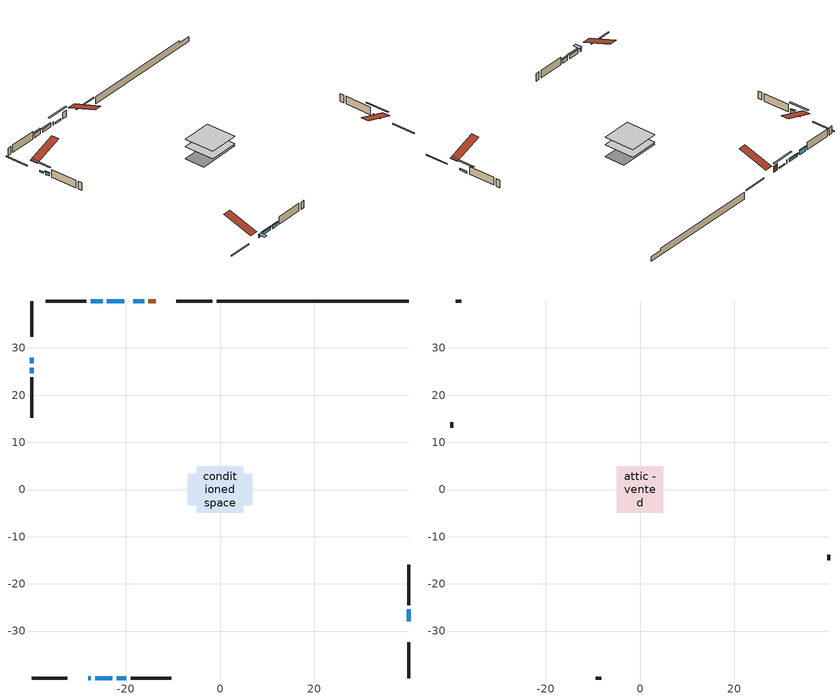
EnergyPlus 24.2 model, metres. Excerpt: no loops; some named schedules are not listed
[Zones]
conditioned space
 floor adiabatic (AdiabaticFloorConstruction): -4.89,-4.89 -4.89,4.89 4.89,4.89 4.89,-4.89 z0.61
 floor foundation (Slab1 construction): -6.86,-3.3 -6.86,3.3 6.86,3.3 6.86,-3.3 z-1.71
 wall outside (RimJoist1 construction): -1.63,39.94 -9.25,39.94 / -39.94,-39.94 -32.32,-39.94 / -39.94,39.94 -39.94,32.32 / 39.94,-39.94 39.94,-32.32 z0.61:0.91
 wall outside (AdiabaticWallConstruction 1): -13.62,39.94 -15.16,39.94 z0.61:2.64
 wall outside (AdiabaticWallConstruction): -27.95,-39.94 -27.39,-39.94 / -39.94,25.81 -39.94,24.68 z0.61:1.53; 39.94,-27.95 39.94,-25.41 z0.61:1.17; -16.08,39.94 -18.37,39.94 z0.61:1.07; -39.94,27.95 -39.94,26.73 z0.61:1.12; -19.3,39.94 -19.36,39.94 z0.61:1.83; -20.29,39.94 -23.95,39.94 z0.61:1.52; -24.88,39.94 -27.42,39.94 z0.61:1.98; -26.47,-39.94 -22.81,-39.94 z0.61:1.78; -21.88,-39.94 -19.84,-39.94 z0.61:1.73
 wall outside (Wall1 construction): -28.34,39.94 -36.92,39.94 / -18.92,-39.94 -10.34,-39.94 / -39.94,23.76 -39.94,15.18 / 39.94,-24.48 39.94,-15.91 z0.61:3.05
 wall foundation (FoundationWall1 construction): -0.7,39.94,-1.71 -0.7,39.94,0.61 35.88,39.94,0.61 35.88,39.94,-0.15 39.94,39.94,-0.15 39.94,39.94,-1.71
 window (WindowConstruction 5): -27.95,-39.94 -27.39,-39.94 z0.61:1.52
 window (WindowConstruction 7): 39.94,-27.95 39.94,-25.41 z0.61:1.17
 window (WindowConstruction 8): -16.08,39.94 -18.37,39.94 z0.61:1.07
 window (WindowConstruction 9): -39.94,27.95 -39.94,26.73 z0.61:1.12
 window (WindowConstruction 6): -19.3,39.94 -19.36,39.94 z0.61:1.83
 window (WindowConstruction): -20.29,39.94 -23.95,39.94 z0.61:1.52
 window (WindowConstruction 1): -24.88,39.94 -27.41,39.94 z0.61:1.98
 window (WindowConstruction 2): -26.47,-39.94 -22.81,-39.94 z0.61:1.78
 window (WindowConstruction 3): -21.88,-39.94 -19.85,-39.94 z0.61:1.73
 window (WindowConstruction 4): -39.94,25.8 -39.94,24.69 z0.61:1.52
 door (Door): -13.62,39.94 -15.16,39.94 z0.61:2.64
 ceiling adiabatic (AdiabaticFloorConstruction): 4.89,-4.89 4.89,4.89 -4.89,4.89 -4.89,-4.89 z0.61
attic - vented
 floor to conditioned space (Floor1 construction Reversed): -4.89,-4.89 -4.89,4.89 4.89,4.89 4.89,-4.89 z3.05
 wall outside (Wall2 construction): -37.84,39.94 -39.01,39.94 / -9.42,-39.94 -8.25,-39.94 / -39.94,14.26 -39.94,13.09 / 39.94,-14.98 39.94,-13.81 z0.61:3.05
 roof outside (Roof1 construction): -12.69,39.94,3.05 -12.69,30.41,6.23 -10.18,30.41,6.23 -10.18,39.94,3.05; -28.88,-39.94,3.05 -28.88,-30.41,6.23 -31.39,-30.41,6.23 -31.39,-39.94,3.05; -39.94,28.88,3.05 -30.41,28.88,6.23 -30.41,31.39,6.23 -39.94,31.39,3.05; 39.94,-28.88,3.05 30.41,-28.88,6.23 30.41,-31.39,6.23 39.94,-31.39,3.05
shading: -27.1,-39.94 -28.25,-39.94 -28.25,-42.07 -27.1,-42.07 z1.82; 39.94,-22.77 39.94,-30.59 40.35,-30.59 40.35,-22.77 z3.81; -21.01,39.94 -13.44,39.94 -13.44,40.35 -21.01,40.35 z3.71; -39.94,24.09 -39.94,30.59 -40.35,30.59 -40.35,24.09 z3.76; -24.15,39.94 -20.09,39.94 -20.09,40.35 -24.15,40.35 z1.73; -27.62,39.94 -24.68,39.94 -24.68,40.35 -27.62,40.35 z2.18; -22.61,-39.94 -26.67,-39.94 -26.67,-40.35 -22.61,-40.35 z1.98; -19.64,-39.94 -22.08,-39.94 -22.08,-40.35 -19.64,-40.35 z1.93; -39.94,24.48 -39.94,26 -40.35,26 -40.35,24.48 z1.73
[Building]
Building 1: Terrain=Suburbs
[Site:Location]
Edmonton Intl AP_AB: Latitude {deg}=53.31; Longitude {deg}=-113.58; Time Zone {hr}=-7; Elevation {m}=723; Keep Site Location Information=Yes
[Site:GroundTemperature:Shallow]
-1.56185, -3.61833, -3.78302, -2.80711, 1.11059, 5.01004, 8.39065, 10.5322, 10.7141, 8.97234, 5.67794, 1.89811
[Site:WaterMainsTemperature]
Calculation Method=Schedule; Temperature Schedule=mains temperature schedule
[Material] Roughness=Rough; Thermal Absorptance=0.9
Name | Thickness {m} | Conductivity {W/m-K} | Density {kg/m3} | Specific Heat {J/kg-K} | Solar Absorptance | Visible Absorptance
asphalt or fiberglass shingles | 0.00635 | 0.162714 | 1121.4 | 1465.45 | 0.4 | 0.4
ceiling stud and cavity | 0.1397 | 0.079977 | 65.682 | 1177.47 | 0.7 | 0.7
concrete 4.0 in. | 0.1016 | 1.803125 | 2242.8 | 837.4 | 0.7 | 0.7
concrete 8.0 in. | 0.2032 | 1.803125 | 2242.8 | 837.4 | 0.7 | 0.7
door material | 0.04445 | 0.053851 | 512.64 | 1214.23 | 0.7 | 0.7
exterior vertical ins | 0.00216305 | 0.029427 | 32.04 | 1214.23 | 0.7 | 0.7
floor covering | 0.0127 | 0.0433444 | 54.468 | 1339.84 | 0.6 | 0.6
floor rigid ins; wall rigid ins | 0.512978 | 0.029427 | 32.04 | 1214.23 | 0.7 | 0.7
floor stud and cavity | 0.1397 | 1.75129 | 37.0049 | 1207.88 | 0.7 | 0.7
furniture material conditioned space 1 | 0.1524 | 0.115458 | 640.8 | 1214.23 | 0.6 | 0.6
gypsum board | 0.0127 | 0.160291 | 801 | 837.4 | 0.6 | 0.6
osb sheathing 0.5 in. | 0.0127 | 0.115458 | 512.64 | 1214.23 | 0.7 | 0.7
osb sheathing 0.75 in. | 0.01905 | 0.115458 | 512.64 | 1214.23 | 0.7 | 0.7
osb sheathing 2.0 in. | 0.0508 | 0.115458 | 512.64 | 1214.23 | 0.7 | 0.7
rim joist stud and cavity | 0.0508 | 0.0296634 | 125.044 | 1163.47 | 0.6 | 0.6
wall stud and cavity | 0.1397 | 0.0935595 | 139.0536 | 1170.24 | 0.7 | 0.7
wall stud and cavity 1 | 0.0889 | 6.1454 | 50.32683 | 1063.81 | 0.6 | 0.6
wall stud and cavity 2 | 0.0889 | 0.380278 | 52.3479 | 1209.89 | 0.7 | 0.7
wall stud and cavity 3 | 0.0889 | 0.391764 | 83.0341 | 1211.67 | 0.7 | 0.7
wood siding | 0.0254 | 0.102417 | 544.68 | 1172.36 | 0.4 | 0.4
wood siding 1 | 0.00254 | 0.102417 | 544.68 | 1172.36 | 0.4 | 0.4
wood siding 2; wood siding 3; wood siding 4 | 0.0254 | 0.102417 | 544.68 | 1172.36 | 0.7 | 0.7
[WindowMaterial:SimpleGlazingSystem]
Name | U-Factor {W/m2-K} | Solar Heat Gain Coefficient
WindowMaterial | 2.96732 | 0.58
WindowMaterial 1 | 2.88953 | 0.69
WindowMaterial 2 | 2.95313 | 0.6
WindowMaterial 3 | 2.906 | 0.68
WindowMaterial 4 | 3.0048 | 0.53
WindowMaterial 5 | 2.986628 | 0.6
WindowMaterial 6 | 3.16321 | 0.32
WindowMaterial 7 | 2.99458 | 0.52
WindowMaterial 8 | 5.29587 | 0.49
WindowMaterial 9 | 5.070454 | 0.5
[Construction]
AdiabaticFloorConstruction: floor stud and cavity, floor rigid ins, osb sheathing 0.75 in., floor covering
AdiabaticWallConstruction: wood siding 3, wall rigid ins, wall stud and cavity 2, gypsum board
AdiabaticWallConstruction 1: wood siding 4, wall rigid ins, wall stud and cavity 2, gypsum board
Door: door material
Floor1 construction Reversed: gypsum board, ceiling stud and cavity
FoundationWall1 construction: concrete 8.0 in.
furniture construction conditioned space 1: furniture material conditioned space 1
PartitionWallConstruction: gypsum board, wall stud and cavity 3, gypsum board
RimJoist1 construction: wood siding 2, osb sheathing 2.0 in., rim joist stud and cavity
Roof1 construction: asphalt or fiberglass shingles
Slab1 construction: concrete 4.0 in.
Wall1 construction: wood siding, osb sheathing 0.5 in., wall stud and cavity, gypsum board
Wall2 construction: wood siding 1, wall stud and cavity 1
WindowConstruction: WindowMaterial
WindowConstruction 1: WindowMaterial 1
WindowConstruction 2: WindowMaterial 2
WindowConstruction 3: WindowMaterial 3
WindowConstruction 4: WindowMaterial 4
WindowConstruction 5: WindowMaterial 5
WindowConstruction 6: WindowMaterial 6
WindowConstruction 7: WindowMaterial 7
WindowConstruction 8: WindowMaterial 8
WindowConstruction 9: WindowMaterial 9
[Zone] Multiplier=1; Part of Total Floor Area=Yes
Name | Volume {m3}
attic - vented | 49.3652
conditioned space | 463.9
[Space]
Name | Zone | Volume {m3}
attic - vented 1 | attic - vented | 49.3652
conditioned space 1 | conditioned space | 463.9
[ZoneInfiltration:EffectiveLeakageArea]
infil attic - vented 1: Zone or Space=attic - vented 1; Schedule=Always On Discrete; Effective Air Leakage Area {cm2}=3329.74; Stack Coefficient=0.000390458; Wind Coefficient=1.33508e-05
[ZoneMixing]
whole house fan mix: Zone or Space=attic - vented; Schedule=Always On Continuous; Design Flow Rate Calculation Method=Flow/Zone; Design Flow Rate {m3/s}=0; Source Zone or Space=conditioned space
[SurfaceProperty:ExposedFoundationPerimeter]
Slab1: Exposed Perimeter Calculation Method=TotalExposedPerimeter; Total Exposed Perimeter {m}=40.641
[InternalMass] Zone or ZoneList=conditioned space; Space or SpaceList=conditioned space 1
Name | Construction | Surface Area {m2}
furniture mass conditioned space 1 | furniture construction conditioned space 1 | 74.4841
partition wall mass | PartitionWallConstruction | 186.21
[Lights]
interior lighting: Zone or ZoneList or Space or SpaceList=conditioned space 1; Schedule=interior lighting schedule; Design Level Calculation Method=LightingLevel; Lighting Level {W}=343.2; Return Air Fraction=0; Fraction Radiant=0.6; Fraction Visible=0.2; Fraction Replaceable=1
[People]
occupants: Zone or ZoneList or Space or SpaceList=conditioned space 1; Number of People Schedule=occupants schedule; Number of People Calculation Method=People; Number of People=3; Fraction Radiant=0.314171; Sensible Heat Fraction=0.56303; Activity Level Schedule=occupants activity schedule; Carbon Dioxide Generation Rate {m3/s-W}=0; Enable ASHRAE 55 Comfort Warnings=No; Mean Radiant Temperature Calculation Type=EnclosureAveraged
[ElectricEquipment] Zone or ZoneList or Space or SpaceList=conditioned space 1; Design Level Calculation Method=EquipmentLevel
Name | Schedule | Design Level {W} | Fraction Latent | Fraction Radiant | Fraction Lost
clothes dryer | clothes dryer schedule | 140.772 | 0.015 | 0.081 | 0.85
clothes washer | clothes washer schedule | 32.1985 | 0.03 | 0.162 | 0.7
cooking range | cooking range schedule | 215.147 | 0.08 | 0.432 | 0.2
dishwasher | dishwasher schedule | 66.8632 | 0.3 | 0.18 | 0.4
fridge | fridge schedule | 72.9452 | 0 | 0.6 | 0
mech vent bath fan 0 | mech vent bath fan 0 schedule | 50.2 | 0 | 0 | 1
mech vent bath fan 1 | mech vent bath fan 1 schedule | 50.2 | 0 | 0 | 1
mech vent house fan | mech vent house fan schedule | 0 | 0 | 0 | 1
mech vent house fan cfis | mech vent house fan cfis schedule | 0 | 0 | 0 | 0
mech vent range fan 0 | mech vent range fan 0 schedule | 57 | 0 | 0 | 1
misc plug loads | misc plug loads schedule | 494.7 | 0.045 | 0.513 | 0.1
whole house fan | Always On Discrete | 0 | 0 | 0 | 1
[OtherEquipment] Zone or ZoneList or Space or SpaceList=conditioned space 1; Design Level Calculation Method=EquipmentLevel
Name | Fuel Type | Schedule | Design Level {W} | Fraction Latent | Fraction Radiant | Fraction Lost
clothes dryer 1 | Electricity | clothes dryer schedule | 0 | 0.015 | 0.081 | 0.85
cooking range 1 | Electricity | cooking range schedule | 0 | 0.08 | 0.432 | 0.2
general water use latent | None | general water use schedule | 62.594 | 1 | 0 | 0
general water use sensible | None | general water use schedule | -61.6891 | 0 | 0.6 | 0
mech vent house fan latent load | None | Always On Discrete | 0 | 1 | 0 | 0
mech vent house fan sensible load | None | Always On Discrete | 0 | 0 | 0 | 0
water heater energy adjustment1 | NaturalGas | Always On Discrete | 0.01 | 0 | 0 | 1
[ZoneInfiltration:DesignFlowRate] Zone or ZoneList or Space or SpaceList=conditioned space 1; Schedule=Always On Discrete; Design Flow Rate Calculation Method=Flow/Zone; Design Flow Rate {m3/s}=0
infil flow; natural vent flow; whole house fan flow
[AvailabilityManager:Scheduled]
furnace airloop Availability Manager: Schedule=Always On Discrete
[Foundation:Kiva]
Foundation Kiva 1: Initial Indoor Air Temperature {C}=18; Wall Height Above Grade {m}=0.609996; Wall Depth Below Slab {m}=0.2032; Custom Block Material Name 1=exterior vertical ins; Custom Block Depth 1 {m}=2.31999; Custom Block X Position 1 {m}=0.2032; Custom Block Z Position 1 {m}=0
[Foundation:Kiva:Settings]
Soil Conductivity {W/m-K}=0.849921; Soil Density {kg/m3}=1842.3; Soil Specific Heat {J/kg-K}=418.7; Ground Solar Absorptivity=0.9; Ground Thermal Absorptivity=0.9; Ground Surface Roughness {m}=0.03; Far-Field Width {m}=40; Deep-Ground Boundary Condition=ZeroFlux; Deep-Ground Depth {m}=40; Minimum Cell Dimension {m}=0.2; Maximum Cell Growth Coefficient=3; Simulation Timestep=Timestep
[Exterior:Lights]
exterior lighting: Schedule=exterior lighting schedule; Design Level {W}=75.6
[EnergyManagementSystem:GlobalVariable]
furnace_airloop_Fan_RTF
infil_program_Qfan
infil_program_Qinf
natural_vent_program_Qnv
natural_vent_program_Qwhf
[EnergyManagementSystem:Sensor]
Name | Output:Variable or Output:Meter Index Key | Output:Variable or Output:Meter
airflow_gain | infil flow | Infiltration Sensible Heat Gain Energy
airflow_gain_1 | natural vent flow | Infiltration Sensible Heat Gain Energy
airflow_gain_2 | whole house fan flow | Infiltration Sensible Heat Gain Energy
airflow_loss | infil flow | Infiltration Sensible Heat Loss Energy
airflow_loss_1 | natural vent flow | Infiltration Sensible Heat Loss Energy
airflow_loss_2 | whole house fan flow | Infiltration Sensible Heat Loss Energy
clg_load_cond |  | Cooling:EnergyTransfer:Zone:CONDITIONED SPACE
clg_sp_s; clg_sp_s_1 | cooling setpoint | Schedule Value
clothes_dryer_exhaust_0_sch_s | clothes dryer exhaust 0 schedule | Schedule Value
cool_season | cooling season schedule | Schedule Value
htg_load_cond |  | Heating:EnergyTransfer:Zone:CONDITIONED SPACE
htg_sp_s; htg_sp_s_1 | heating setpoint | Schedule Value
ig_ee_conv | clothes dryer | Electric Equipment Convective Heating Energy
ig_ee_conv_2 | cooking range | Electric Equipment Convective Heating Energy
ig_ee_conv_4 | fridge | Electric Equipment Convective Heating Energy
ig_ee_conv_5 | misc plug loads | Electric Equipment Convective Heating Energy
ig_ee_conv_6 | whole house fan | Electric Equipment Convective Heating Energy
ig_ee_rad | clothes dryer | Electric Equipment Radiant Heating Energy
ig_ee_rad_2 | cooking range | Electric Equipment Radiant Heating Energy
ig_ee_rad_4 | fridge | Electric Equipment Radiant Heating Energy
ig_ee_rad_5 | misc plug loads | Electric Equipment Radiant Heating Energy
ig_ee_rad_6 | whole house fan | Electric Equipment Radiant Heating Energy
ig_lgt_conv | interior lighting | Lights Convective Heating Energy
ig_lgt_rad | interior lighting | Lights Radiant Heating Energy
ig_lgt_vis | interior lighting | Lights Visible Radiation Heating Energy
ig_oe_conv | clothes dryer 1 | Other Equipment Convective Heating Energy
ig_oe_conv_1 | cooking range 1 | Other Equipment Convective Heating Energy
ig_oe_conv_2 | general water use latent | Other Equipment Convective Heating Energy
ig_oe_conv_3 | general water use sensible | Other Equipment Convective Heating Energy
ig_oe_conv_4 | water heater energy adjustment1 | Other Equipment Convective Heating Energy
ig_oe_rad | clothes dryer 1 | Other Equipment Radiant Heating Energy
ig_oe_rad_1 | cooking range 1 | Other Equipment Radiant Heating Energy
ig_oe_rad_2 | general water use latent | Other Equipment Radiant Heating Energy
ig_oe_rad_3 | general water use sensible | Other Equipment Radiant Heating Energy
ig_oe_rad_4 | water heater energy adjustment1 | Other Equipment Radiant Heating Energy
ig_ppl_conv | occupants | People Convective Heating Energy
ig_ppl_rad | occupants | People Radiant Heating Energy
im_conv | furniture mass conditioned space 1 | Surface Inside Face Convection Heat Gain Energy
im_conv_1 | partition wall mass | Surface Inside Face Convection Heat Gain Energy
im_ig | furniture mass conditioned space 1 | Surface Inside Face Internal Gains Radiation Heat Gain Energy
im_ig_1 | partition wall mass | Surface Inside Face Internal Gains Radiation Heat Gain Energy
im_lgt | furniture mass conditioned space 1 | Surface Inside Face Lights Radiation Heat Gain Energy
im_lgt_1 | partition wall mass | Surface Inside Face Lights Radiation Heat Gain Energy
im_sol | furniture mass conditioned space 1 | Surface Inside Face Solar Radiation Heat Gain Energy
im_sol_1 | partition wall mass | Surface Inside Face Solar Radiation Heat Gain Energy
im_surf | furniture mass conditioned space 1 | Surface Inside Face Net Surface Thermal Radiation Heat Gain Energy
im_surf_1 | partition wall mass | Surface Inside Face Net Surface Thermal Radiation Heat Gain Energy
mech_vent_bath_fan_0_sch_s | mech vent bath fan 0 schedule | Schedule Value
mech_vent_bath_fan_1_sch_s | mech vent bath fan 1 schedule | Schedule Value
mech_vent_range_fan_0_sch_s | mech vent range fan 0 schedule | Schedule Value
mv_conv | mech vent bath fan 0 | Electric Equipment Convective Heating Energy
mv_conv_1 | mech vent bath fan 1 | Electric Equipment Convective Heating Energy
mv_conv_2 | mech vent house fan | Electric Equipment Convective Heating Energy
mv_conv_3 | mech vent house fan cfis | Electric Equipment Convective Heating Energy
mv_conv_4 | mech vent range fan 0 | Electric Equipment Convective Heating Energy
mv_conv_5 | mech vent house fan latent load | Other Equipment Convective Heating Energy
mv_conv_6 | mech vent house fan sensible load | Other Equipment Convective Heating Energy
mv_rad | mech vent bath fan 0 | Electric Equipment Radiant Heating Energy
mv_rad_1 | mech vent bath fan 1 | Electric Equipment Radiant Heating Energy
mv_rad_2 | mech vent house fan | Electric Equipment Radiant Heating Energy
mv_rad_3 | mech vent house fan cfis | Electric Equipment Radiant Heating Energy
mv_rad_4 | mech vent range fan 0 | Electric Equipment Radiant Heating Energy
mv_rad_5 | mech vent house fan latent load | Other Equipment Radiant Heating Energy
mv_rad_6 | mech vent house fan sensible load | Other Equipment Radiant Heating Energy
natural_vent_s | natural vent schedule | Schedule Value
out_pb_s |  | Site Outdoor Air Barometric Pressure
out_wt_s |  | Site Outdoor Air Humidity Ratio
site_vw_s |  | Site Wind Speed
ss_back_out | Window1 | Surface Window Shortwave from Zone Back Out Window Heat Transfer Rate
ss_back_out_1 | Window10 | Surface Window Shortwave from Zone Back Out Window Heat Transfer Rate
ss_back_out_2 | Window12 | Surface Window Shortwave from Zone Back Out Window Heat Transfer Rate
ss_back_out_3 | Window14 | Surface Window Shortwave from Zone Back Out Window Heat Transfer Rate
ss_back_out_4 | Window2 | Surface Window Shortwave from Zone Back Out Window Heat Transfer Rate
ss_back_out_5 | Window3 | Surface Window Shortwave from Zone Back Out Window Heat Transfer Rate
ss_back_out_6 | Window5 | Surface Window Shortwave from Zone Back Out Window Heat Transfer Rate
ss_back_out_7 | Window6 | Surface Window Shortwave from Zone Back Out Window Heat Transfer Rate
ss_back_out_8 | Window8 | Surface Window Shortwave from Zone Back Out Window Heat Transfer Rate
ss_back_out_9 | Window9 | Surface Window Shortwave from Zone Back Out Window Heat Transfer Rate
ss_conv | Door1 | Surface Inside Face Convection Heat Gain Energy
ss_conv_1 | Window1 | Surface Inside Face Convection Heat Gain Energy
ss_conv_10 | Window9 | Surface Inside Face Convection Heat Gain Energy
ss_conv_2 | Window10 | Surface Inside Face Convection Heat Gain Energy
ss_conv_3 | Window12 | Surface Inside Face Convection Heat Gain Energy
ss_conv_4 | Window14 | Surface Inside Face Convection Heat Gain Energy
ss_conv_5 | Window2 | Surface Inside Face Convection Heat Gain Energy
ss_conv_6 | Window3 | Surface Inside Face Convection Heat Gain Energy
ss_conv_7 | Window5 | Surface Inside Face Convection Heat Gain Energy
ss_conv_8 | Window6 | Surface Inside Face Convection Heat Gain Energy
ss_conv_9 | Window8 | Surface Inside Face Convection Heat Gain Energy
ss_ig | Door1 | Surface Inside Face Internal Gains Radiation Heat Gain Energy
ss_ig_1 | Window1 | Surface Inside Face Internal Gains Radiation Heat Gain Energy
ss_ig_10 | Window9 | Surface Inside Face Internal Gains Radiation Heat Gain Energy
ss_ig_2 | Window10 | Surface Inside Face Internal Gains Radiation Heat Gain Energy
ss_ig_3 | Window12 | Surface Inside Face Internal Gains Radiation Heat Gain Energy
ss_ig_4 | Window14 | Surface Inside Face Internal Gains Radiation Heat Gain Energy
ss_ig_5 | Window2 | Surface Inside Face Internal Gains Radiation Heat Gain Energy
ss_ig_6 | Window3 | Surface Inside Face Internal Gains Radiation Heat Gain Energy
ss_ig_7 | Window5 | Surface Inside Face Internal Gains Radiation Heat Gain Energy
ss_ig_8 | Window6 | Surface Inside Face Internal Gains Radiation Heat Gain Energy
ss_ig_9 | Window8 | Surface Inside Face Internal Gains Radiation Heat Gain Energy
ss_lgt | Door1 | Surface Inside Face Lights Radiation Heat Gain Energy
ss_sol | Door1 | Surface Inside Face Solar Radiation Heat Gain Energy
ss_surf | Door1 | Surface Inside Face Net Surface Thermal Radiation Heat Gain Energy
ss_surf_1 | Window1 | Surface Inside Face Net Surface Thermal Radiation Heat Gain Energy
ss_surf_10 | Window9 | Surface Inside Face Net Surface Thermal Radiation Heat Gain Energy
ss_surf_2 | Window10 | Surface Inside Face Net Surface Thermal Radiation Heat Gain Energy
ss_surf_3 | Window12 | Surface Inside Face Net Surface Thermal Radiation Heat Gain Energy
ss_surf_4 | Window14 | Surface Inside Face Net Surface Thermal Radiation Heat Gain Energy
ss_surf_5 | Window2 | Surface Inside Face Net Surface Thermal Radiation Heat Gain Energy
ss_surf_6 | Window3 | Surface Inside Face Net Surface Thermal Radiation Heat Gain Energy
ss_surf_7 | Window5 | Surface Inside Face Net Surface Thermal Radiation Heat Gain Energy
ss_surf_8 | Window6 | Surface Inside Face Net Surface Thermal Radiation Heat Gain Energy
ss_surf_9 | Window8 | Surface Inside Face Net Surface Thermal Radiation Heat Gain Energy
ss_trans_in | Window1 | Surface Window Transmitted Solar Radiation Rate
ss_trans_in_1 | Window10 | Surface Window Transmitted Solar Radiation Rate
ss_trans_in_2 | Window12 | Surface Window Transmitted Solar Radiation Rate
ss_trans_in_3 | Window14 | Surface Window Transmitted Solar Radiation Rate
ss_trans_in_4 | Window2 | Surface Window Transmitted Solar Radiation Rate
ss_trans_in_5 | Window3 | Surface Window Transmitted Solar Radiation Rate
ss_trans_in_6 | Window5 | Surface Window Transmitted Solar Radiation Rate
ss_trans_in_7 | Window6 | Surface Window Transmitted Solar Radiation Rate
ss_trans_in_8 | Window8 | Surface Window Transmitted Solar Radiation Rate
ss_trans_in_9 | Window9 | Surface Window Transmitted Solar Radiation Rate
ss_trans_out | Window1 | Surface Inside Face Initial Transmitted Diffuse Transmitted Out Window Solar Radiation Rate
ss_trans_out_1 | Window10 | Surface Inside Face Initial Transmitted Diffuse Transmitted Out Window Solar Radiation Rate
ss_trans_out_2 | Window12 | Surface Inside Face Initial Transmitted Diffuse Transmitted Out Window Solar Radiation Rate
ss_trans_out_3 | Window14 | Surface Inside Face Initial Transmitted Diffuse Transmitted Out Window Solar Radiation Rate
ss_trans_out_4 | Window2 | Surface Inside Face Initial Transmitted Diffuse Transmitted Out Window Solar Radiation Rate
ss_trans_out_5 | Window3 | Surface Inside Face Initial Transmitted Diffuse Transmitted Out Window Solar Radiation Rate
ss_trans_out_6 | Window5 | Surface Inside Face Initial Transmitted Diffuse Transmitted Out Window Solar Radiation Rate
ss_trans_out_7 | Window6 | Surface Inside Face Initial Transmitted Diffuse Transmitted Out Window Solar Radiation Rate
ss_trans_out_8 | Window8 | Surface Inside Face Initial Transmitted Diffuse Transmitted Out Window Solar Radiation Rate
ss_trans_out_9 | Window9 | Surface Inside Face Initial Transmitted Diffuse Transmitted Out Window Solar Radiation Rate
s_conv | Floor1 | Surface Inside Face Convection Heat Gain Energy
s_conv_1 | FoundationWall1 | Surface Inside Face Convection Heat Gain Energy
s_conv_10 | Wall1:180 | Surface Inside Face Convection Heat Gain Energy
s_conv_11 | Wall1:270 | Surface Inside Face Convection Heat Gain Energy
s_conv_12 | Wall1:90 | Surface Inside Face Convection Heat Gain Energy
s_conv_2 | inferred conditioned ceiling | Surface Inside Face Convection Heat Gain Energy
s_conv_3 | inferred conditioned floor | Surface Inside Face Convection Heat Gain Energy
s_conv_4 | RimJoist1:0 | Surface Inside Face Convection Heat Gain Energy
s_conv_5 | RimJoist1:180 | Surface Inside Face Convection Heat Gain Energy
s_conv_6 | RimJoist1:270 | Surface Inside Face Convection Heat Gain Energy
s_conv_7 | RimJoist1:90 | Surface Inside Face Convection Heat Gain Energy
s_conv_8 | Slab1 | Surface Inside Face Convection Heat Gain Energy
s_conv_9 | Wall1:0 | Surface Inside Face Convection Heat Gain Energy
s_ig | Floor1 | Surface Inside Face Internal Gains Radiation Heat Gain Energy
s_ig_1 | FoundationWall1 | Surface Inside Face Internal Gains Radiation Heat Gain Energy
s_ig_10 | Wall1:180 | Surface Inside Face Internal Gains Radiation Heat Gain Energy
s_ig_11 | Wall1:270 | Surface Inside Face Internal Gains Radiation Heat Gain Energy
s_ig_12 | Wall1:90 | Surface Inside Face Internal Gains Radiation Heat Gain Energy
s_ig_2 | inferred conditioned ceiling | Surface Inside Face Internal Gains Radiation Heat Gain Energy
s_ig_3 | inferred conditioned floor | Surface Inside Face Internal Gains Radiation Heat Gain Energy
s_ig_4 | RimJoist1:0 | Surface Inside Face Internal Gains Radiation Heat Gain Energy
s_ig_5 | RimJoist1:180 | Surface Inside Face Internal Gains Radiation Heat Gain Energy
s_ig_6 | RimJoist1:270 | Surface Inside Face Internal Gains Radiation Heat Gain Energy
s_ig_7 | RimJoist1:90 | Surface Inside Face Internal Gains Radiation Heat Gain Energy
s_ig_8 | Slab1 | Surface Inside Face Internal Gains Radiation Heat Gain Energy
s_ig_9 | Wall1:0 | Surface Inside Face Internal Gains Radiation Heat Gain Energy
s_lgt | Floor1 | Surface Inside Face Lights Radiation Heat Gain Energy
